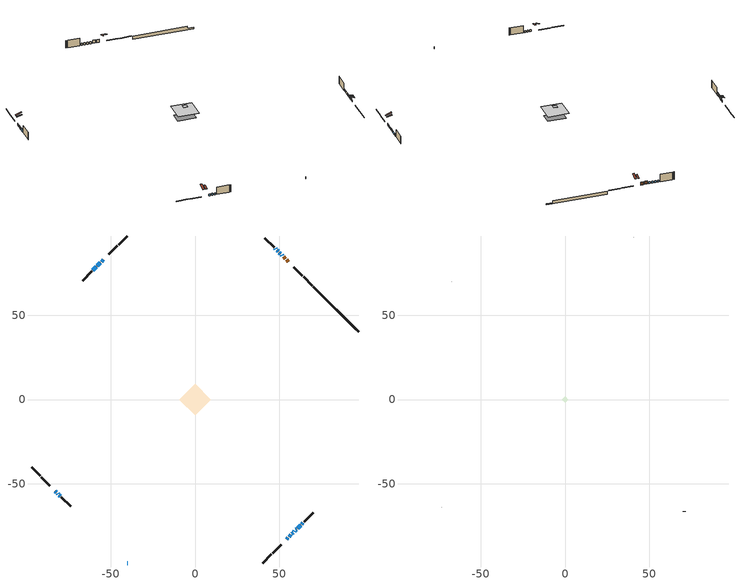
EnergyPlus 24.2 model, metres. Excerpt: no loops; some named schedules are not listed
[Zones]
conditioned space
 floor adiabatic (AdiabaticFloorConstruction): -9.33,0 0,9.33 9.33,0 0,-9.33 z3.05
 floor foundation (Slab1 construction): -6.68,1.51 -1.51,6.68 6.68,-1.51 1.51,-6.68 z-1.52
 wall outside (RimJoist1 construction): 40.13,-96.88 45.3,-91.71 / -96.88,-40.13 -91.71,-45.3 / -40.13,96.88 -45.3,91.71 / 69.5,67.51 64.32,72.68 z0.61:0.91
 wall outside (RimJoist2 construction): 45.96,-91.05 50.97,-86.04 / -91.05,-45.96 -86.04,-50.97 / -45.96,91.05 -50.97,86.04 / 63.67,73.34 58.66,78.35 z0.61:0.91
 wall outside (AdiabaticWallConstruction 1): 55.39,81.62 54.25,82.76 / 53.59,83.42 52.49,84.51 z0.61:2.64
 wall outside (AdiabaticWallConstruction): -40.13,-96.88 -39.71,-96.88 / 54.24,-82.77 55.07,-81.94 / -82.77,-54.24 -82.11,-54.89 / -81.46,-55.55 -80.95,-56.05 / 51.84,85.17 51.26,85.75 / -54.24,82.77 -55.4,81.61 / 50.6,86.41 49.95,87.06 / -80.3,-56.71 -79.76,-57.24 / 49.29,87.72 48.64,88.37 / 58.78,-78.23 59.1,-77.91 / 47.99,89.02 47.48,89.53 / 59.76,-77.25 60.18,-76.82 / 60.84,-76.17 62.53,-74.48 / 63.18,-73.83 63.96,-73.05 z0.61:1.83; 55.72,-81.28 56.8,-80.21 z0.61:1.58; 57.46,-79.55 58.12,-78.89 z0.61:1.68; -56.06,80.95 -57.82,79.19 z0.61:1.78; -58.47,78.53 -60.49,76.52 z0.61:2.01
 wall outside (Wall1 construction): 64.61,-72.4 69.98,-67.03 / -79.11,-57.9 -73.74,-63.27 / -61.14,75.87 -66.51,70.5 / 46.83,90.18 41.46,95.55 z0.61:5.49
 wall foundation (FoundationWall1 construction): 70.15,66.85,-1.52 70.15,66.85,0.61 94.21,42.8,0.61 94.21,42.8,-0.66 96.88,40.13,-0.66 96.88,40.13,-1.52
 window (WindowConstruction 15): -40.13,-96.88 -39.71,-96.88 z0.61:1.83
 window (WindowConstruction 7): 54.24,-82.77 55.07,-81.94 z0.61:1.83
 window (WindowConstruction 8): -82.77,-54.24 -82.12,-54.89 z0.61:1.83
 window (WindowConstruction 9): -81.46,-55.55 -80.95,-56.05 z0.61:1.83
 window (WindowConstruction 10): 51.84,85.17 51.26,85.75 z0.61:1.83
 window (WindowConstruction 11): -54.24,82.77 -55.4,81.61 z0.61:1.83
 window (WindowConstruction 12): 55.72,-81.28 56.8,-80.21 z0.61:1.58
 window (WindowConstruction): 50.6,86.41 49.95,87.06 z0.61:1.83
 window (WindowConstruction 13): 57.46,-79.55 58.12,-78.89 z0.61:1.68
 window (WindowConstruction 14): -80.3,-56.71 -79.76,-57.24 z0.61:1.83
 window (WindowConstruction 16): 49.29,87.72 48.64,88.37 z0.61:1.83
 window (WindowConstruction 17): 58.78,-78.23 59.1,-77.91 z0.61:1.83
 window (WindowConstruction 1): 47.99,89.02 47.48,89.53 z0.61:1.83
 window (WindowConstruction 2): -56.06,80.95 -57.82,79.19 z0.61:1.78
 window (WindowConstruction 3): -58.48,78.53 -60.49,76.52 z0.61:2.01
 window (WindowConstruction 4): 59.76,-77.25 60.18,-76.83 z0.61:1.83
 window (WindowConstruction 5): 60.84,-76.17 62.53,-74.48 z0.61:1.83
 window (WindowConstruction 6): 63.18,-73.83 63.96,-73.05 z0.61:1.83
 door (Door): 55.39,81.62 54.25,82.76 z0.61:2.64
 door (Door 1): 53.59,83.42 52.49,84.51 z0.61:2.64
 ceiling adiabatic (AdiabaticFloorConstruction): 0,-9.33 9.33,0 0,9.33 -9.33,0 z3.05
 roof outside (Roof3 construction): 53.58,-83.43,5.49 51.25,-81.1,6.31 50.65,-81.7,6.31 52.98,-84.03,5.49; -83.43,-53.58,5.49 -81.1,-51.25,6.31 -81.7,-50.65,6.31 -84.03,-52.98,5.49; -53.58,83.43,5.49 -51.25,81.1,6.31 -50.65,81.7,6.31 -52.98,84.03,5.49; 56.04,80.96,5.49 53.72,78.64,6.31 54.32,78.04,6.31 56.64,80.36,5.49
attic - vented
 floor to conditioned space (Floor1 construction Reversed): -1.9,0 0,1.9 1.9,0 0,-1.9 z5.49
 floor to conditioned space (Floor2 construction Reversed): -1.9,0 0,1.9 1.9,0 0,-1.9 z5.49
 wall outside (Wall3 construction): 70.64,-66.37 70.65,-66.36 / -73.08,-63.93 -73.07,-63.94 / -67.17,69.84 -67.18,69.83 / 40.8,96.21 40.79,96.22 z0.61:5.49
 roof outside (Roof1 construction): 52.32,-84.68,5.49 49.75,-82.11,7.01 49.05,-82.8,7.01 51.63,-85.38,5.49; -84.68,-52.32,5.49 -82.11,-49.75,7.01 -82.8,-49.05,7.01 -85.38,-51.63,5.49; -52.32,84.68,5.49 -49.75,82.11,7.01 -49.05,82.8,7.01 -51.63,85.38,5.49; 57.3,79.71,5.49 54.72,77.13,7.01 55.42,76.43,7.01 58,79.01,5.49
shading: 57.01,-80 55.51,-81.5 55.72,-81.71 57.22,-80.21 z1.87; 58.33,-78.68 57.25,-79.76 57.46,-79.97 58.54,-78.89 z1.98; -58.03,78.98 -55.85,81.16 -56.06,81.37 -58.24,79.19 z2.08; -60.7,76.31 -58.26,78.74 -58.48,78.96 -60.91,76.52 z2.3
[Building]
Building 1: Terrain=Suburbs
[Site:Location]
Halifax Intl AP_NS: Latitude {deg}=44.88; Longitude {deg}=-63.51; Time Zone {hr}=-4; Elevation {m}=145; Keep Site Location Information=Yes
[Site:GroundTemperature:Shallow]
3.15511, 1.33576, 1.19006, 2.05344, 5.51939, 8.9692, 11.96, 13.8546, 14.0156, 12.4746, 9.56009, 6.2161
[Site:WaterMainsTemperature]
Calculation Method=Schedule; Temperature Schedule=mains temperature schedule
[Material] Roughness=Rough; Thermal Absorptance=0.9
Name | Thickness {m} | Conductivity {W/m-K} | Density {kg/m3} | Specific Heat {J/kg-K} | Solar Absorptance | Visible Absorptance
asphalt or fiberglass shingles | 0.00635 | 0.162714 | 1121.4 | 1465.45 | 0.4 | 0.4
ceiling loosefill ins | 0.169333 | 0.0480833 | 16.02 | 1046.75 | 0.7 | 0.7
ceiling stud and cavity | 0.1397 | 0.104254 | 65.682 | 1177.47 | 0.7 | 0.7
ceiling stud and cavity 1 | 0.1397 | 0.211565 | 65.682 | 1177.47 | 0.7 | 0.7
concrete 4.0 in. | 0.1016 | 1.803125 | 2242.8 | 837.4 | 0.7 | 0.7
concrete 8.0 in. | 0.2032 | 1.803125 | 2242.8 | 837.4 | 0.7 | 0.7
door material | 0.04445 | 0.0451087 | 512.64 | 1214.23 | 0.7 | 0.7
door material 1 | 0.04445 | 0.188738 | 512.64 | 1214.23 | 0.7 | 0.7
floor covering | 0.0127 | 0.0433444 | 54.468 | 1339.84 | 0.6 | 0.6
floor rigid ins; wall rigid ins | 0.512978 | 0.029427 | 32.04 | 1214.23 | 0.7 | 0.7
floor stud and cavity | 0.1397 | 1.75129 | 37.0049 | 1207.88 | 0.7 | 0.7
furniture material conditioned space 1 | 0.1524 | 0.115458 | 640.8 | 1214.23 | 0.6 | 0.6
gypsum board | 0.0127 | 0.160291 | 801 | 837.4 | 0.6 | 0.6
gypsum board 1 | 0.00254 | 0.160291 | 801 | 837.4 | 0.6 | 0.6
osb sheathing 0.5 in. | 0.0127 | 0.115458 | 512.64 | 1214.23 | 0.7 | 0.7
osb sheathing 0.75 in. | 0.01905 | 0.115458 | 512.64 | 1214.23 | 0.7 | 0.7
rim joist stud and cavity | 0.0508 | 0.177588 | 50.32683 | 1063.81 | 0.6 | 0.6
rim joist stud and cavity 1 | 0.0508 | 0.182071 | 50.32683 | 1063.81 | 0.6 | 0.6
roof stud and cavity | 0.0889 | 4.13589 | 78.34581 | 1123.46 | 0.7 | 0.7
wall stud and cavity | 0.0889 | 0.204224 | 50.32683 | 1063.81 | 0.7 | 0.7
wall stud and cavity 1 | 0.0889 | 6.1454 | 50.32683 | 1063.81 | 0.6 | 0.6
wall stud and cavity 2 | 0.0889 | 0.380278 | 52.3479 | 1209.89 | 0.7 | 0.7
wall stud and cavity 3 | 0.0889 | 0.391764 | 83.0341 | 1211.67 | 0.7 | 0.7
wood siding | 0.00254 | 0.102417 | 544.68 | 1172.36 | 0.4 | 0.4
wood siding 1; wood siding 2; wood siding 3 | 0.0254 | 0.102417 | 544.68 | 1172.36 | 0.7 | 0.7
[WindowMaterial:SimpleGlazingSystem]
Name | U-Factor {W/m2-K} | Solar Heat Gain Coefficient
WindowMaterial | 2.759508 | 0.61
WindowMaterial 1 | 2.88329 | 0.51
WindowMaterial 10 | 2.77143 | 0.64
WindowMaterial 11 | 3.4068 | 0.64
WindowMaterial 12 | 4.93078 | 0.57
WindowMaterial 2 | 2.78676 | 0.69
WindowMaterial 3 | 2.790737 | 0.7
WindowMaterial 4 | 2.20761 | 0.46
WindowMaterial 5 | 2.76064 | 0.61
WindowMaterial 6 | 2.779381 | 0.66
WindowMaterial 7 | 5.01992 | 0.6
WindowMaterial 8 | 2.77314 | 0.65
WindowMaterial 9 | 3.117222 | 0.5
[Construction]
AdiabaticFloorConstruction: floor stud and cavity, floor rigid ins, osb sheathing 0.75 in., floor covering
AdiabaticWallConstruction: wood siding 2, wall rigid ins, wall stud and cavity 2, gypsum board
AdiabaticWallConstruction 1: wood siding 3, wall rigid ins, wall stud and cavity 2, gypsum board
Door: door material
Door 1: door material 1
Floor1 construction Reversed: gypsum board, ceiling stud and cavity
Floor2 construction Reversed: gypsum board, ceiling stud and cavity 1, ceiling loosefill ins
FoundationWall1 construction: concrete 8.0 in.
furniture construction conditioned space 1: furniture material conditioned space 1
PartitionWallConstruction: gypsum board, wall stud and cavity 3, gypsum board
RimJoist1 construction: wood siding 1, rim joist stud and cavity
RimJoist2 construction: wood siding 1, rim joist stud and cavity 1
Roof1 construction: asphalt or fiberglass shingles
Roof3 construction: asphalt or fiberglass shingles, osb sheathing 0.5 in., roof stud and cavity, gypsum board
Slab1 construction: concrete 4.0 in.
Wall1 construction: wood siding, wall stud and cavity, gypsum board 1
Wall3 construction: wood siding, wall stud and cavity 1
WindowConstruction; WindowConstruction 8: WindowMaterial
WindowConstruction 1; WindowConstruction 9: WindowMaterial 1
WindowConstruction 10: WindowMaterial 7
WindowConstruction 11; WindowConstruction 13: WindowMaterial 8
WindowConstruction 12: WindowMaterial 9
WindowConstruction 14: WindowMaterial 10
WindowConstruction 15: WindowMaterial 11
WindowConstruction 16; WindowConstruction 17: WindowMaterial 12
WindowConstruction 2; WindowConstruction 5: WindowMaterial 2
WindowConstruction 3: WindowMaterial 3
WindowConstruction 4: WindowMaterial 4
WindowConstruction 6: WindowMaterial 5
WindowConstruction 7: WindowMaterial 6
[Zone] Multiplier=1; Part of Total Floor Area=Yes
Name | Volume {m3}
attic - vented | 3.50283
conditioned space | 629.1
[Space]
Name | Zone | Volume {m3}
attic - vented 1 | attic - vented | 3.50283
conditioned space 1 | conditioned space | 629.1
[ZoneInfiltration:EffectiveLeakageArea]
infil attic - vented 1: Zone or Space=attic - vented 1; Schedule=Always On Discrete; Effective Air Leakage Area {cm2}=515.821; Stack Coefficient=0.00044476; Wind Coefficient=1.4249e-05
[ZoneMixing]
whole house fan mix: Zone or Space=attic - vented; Schedule=Always On Continuous; Design Flow Rate Calculation Method=Flow/Zone; Design Flow Rate {m3/s}=0; Source Zone or Space=conditioned space
[SurfaceProperty:ExposedFoundationPerimeter]
Slab1: Exposed Perimeter Calculation Method=TotalExposedPerimeter; Total Exposed Perimeter {m}=37.796
[InternalMass] Zone or ZoneList=conditioned space; Space or SpaceList=conditioned space 1
Name | Construction | Surface Area {m2}
furniture mass conditioned space 1 | furniture construction conditioned space 1 | 103.492
partition wall mass | PartitionWallConstruction | 258.73
[Lights]
interior lighting: Zone or ZoneList or Space or SpaceList=conditioned space 1; Schedule=interior lighting schedule; Design Level Calculation Method=LightingLevel; Lighting Level {W}=343.2; Return Air Fraction=0; Fraction Radiant=0.6; Fraction Visible=0.2; Fraction Replaceable=1
[People]
occupants: Zone or ZoneList or Space or SpaceList=conditioned space 1; Number of People Schedule=occupants schedule; Number of People Calculation Method=People; Number of People=3; Fraction Radiant=0.314171; Sensible Heat Fraction=0.56303; Activity Level Schedule=occupants activity schedule; Carbon Dioxide Generation Rate {m3/s-W}=0; Enable ASHRAE 55 Comfort Warnings=No; Mean Radiant Temperature Calculation Type=EnclosureAveraged
[ElectricEquipment] Zone or ZoneList or Space or SpaceList=conditioned space 1; Design Level Calculation Method=EquipmentLevel
Name | Schedule | Design Level {W} | Fraction Latent | Fraction Radiant | Fraction Lost
clothes dryer | clothes dryer schedule | 140.772 | 0.015 | 0.081 | 0.85
clothes washer | clothes washer schedule | 32.1985 | 0.03 | 0.162 | 0.7
cooking range | cooking range schedule | 215.147 | 0.08 | 0.432 | 0.2
dishwasher | dishwasher schedule | 66.8632 | 0.3 | 0.18 | 0.4
fridge | fridge schedule | 72.9452 | 0 | 0.6 | 0
mech vent bath fan 0 | mech vent bath fan 0 schedule | 50.2 | 0 | 0 | 1
mech vent bath fan 1 | mech vent bath fan 1 schedule | 50.2 | 0 | 0 | 1
mech vent house fan | mech vent house fan schedule | 0 | 0 | 0 | 1
mech vent house fan cfis | mech vent house fan cfis schedule | 0 | 0 | 0 | 0
mech vent range fan 0 | mech vent range fan 0 schedule | 57 | 0 | 0 | 1
misc plug loads | misc plug loads schedule | 494.7 | 0.045 | 0.513 | 0.1
whole house fan | Always On Discrete | 0 | 0 | 0 | 1
[OtherEquipment] Zone or ZoneList or Space or SpaceList=conditioned space 1; Design Level Calculation Method=EquipmentLevel
Name | Fuel Type | Schedule | Design Level {W} | Fraction Latent | Fraction Radiant | Fraction Lost
clothes dryer 1 | Electricity | clothes dryer schedule | 0 | 0.015 | 0.081 | 0.85
cooking range 1 | Electricity | cooking range schedule | 0 | 0.08 | 0.432 | 0.2
general water use latent | None | general water use schedule | 62.594 | 1 | 0 | 0
general water use sensible | None | general water use schedule | -61.6891 | 0 | 0.6 | 0
mech vent house fan latent load | None | Always On Discrete | 0 | 1 | 0 | 0
mech vent house fan sensible load | None | Always On Discrete | 0 | 0 | 0 | 0
water heater energy adjustment1 | FuelOilNo2 | Always On Discrete | 0.01 | 0 | 0 | 1
[ZoneInfiltration:DesignFlowRate] Zone or ZoneList or Space or SpaceList=conditioned space 1; Schedule=Always On Discrete; Design Flow Rate Calculation Method=Flow/Zone; Design Flow Rate {m3/s}=0
infil flow; natural vent flow; whole house fan flow
[Foundation:Kiva]
Foundation Kiva 1: Initial Indoor Air Temperature {C}=18; Wall Height Above Grade {m}=0.609996; Wall Depth Below Slab {m}=0.2032
[Foundation:Kiva:Settings]
Soil Conductivity {W/m-K}=0.849921; Soil Density {kg/m3}=1842.3; Soil Specific Heat {J/kg-K}=418.7; Ground Solar Absorptivity=0.9; Ground Thermal Absorptivity=0.9; Ground Surface Roughness {m}=0.03; Far-Field Width {m}=40; Deep-Ground Boundary Condition=ZeroFlux; Deep-Ground Depth {m}=40; Minimum Cell Dimension {m}=0.2; Maximum Cell Growth Coefficient=3; Simulation Timestep=Timestep
[Exterior:Lights]
exterior lighting: Schedule=exterior lighting schedule; Design Level {W}=75.6
[Schedule:Constant]
Name | Hourly Value
Always On Continuous; mech vent house fan schedule; mech vent house fan cfis schedule; Always On Discrete | 1
occupants activity schedule | 117.228
fridge schedule | 0
[Schedule:Week:Daily]
interior lighting schedule Week Rule - Jan1-Jan27: interior lighting schedule day, interior lighting schedule day, interior lighting schedule day, interior lighting schedule day, interior lighting schedule day, interior lighting schedule day, interior lighting schedule day, interior lighting schedule default day, interior lighting schedule default day, interior lighting schedule default day, interior lighting schedule default day, interior lighting schedule default day
interior lighting schedule Week Rule - Jan28-Feb3: interior lighting schedule day, interior lighting schedule day, interior lighting schedule day, interior lighting schedule day, interior lighting schedule day 1, interior lighting schedule day 1, interior lighting schedule day 1, interior lighting schedule default day, interior lighting schedule default day, interior lighting schedule default day, interior lighting schedule default day, interior lighting schedule default day
interior lighting schedule Week Rule - Feb4-Feb24: interior lighting schedule day 1, interior lighting schedule day 1, interior lighting schedule day 1, interior lighting schedule day 1, interior lighting schedule day 1, interior lighting schedule day 1, interior lighting schedule day 1, interior lighting schedule default day, interior lighting schedule default day, interior lighting schedule default day, interior lighting schedule default day, interior lighting schedule default day
interior lighting schedule Week Rule - Feb25-Mar3: interior lighting schedule day 1, interior lighting schedule day 1, interior lighting schedule day 1, interior lighting schedule day 1, interior lighting schedule day 2, interior lighting schedule day 2, interior lighting schedule day 2, interior lighting schedule default day, interior lighting schedule default day, interior lighting schedule default day, interior lighting schedule default day, interior lighting schedule default day
interior lighting schedule Week Rule - Mar4-Mar31: interior lighting schedule day 2, interior lighting schedule day 2, interior lighting schedule day 2, interior lighting schedule day 2, interior lighting schedule day 2, interior lighting schedule day 2, interior lighting schedule day 2, interior lighting schedule default day, interior lighting schedule default day, interior lighting schedule default day, interior lighting schedule default day, interior lighting schedule default day
interior lighting schedule Week Rule - Apr1-Apr28: interior lighting schedule day 3, interior lighting schedule day 3, interior lighting schedule day 3, interior lighting schedule day 3, interior lighting schedule day 3, interior lighting schedule day 3, interior lighting schedule day 3, interior lighting schedule default day, interior lighting schedule default day, interior lighting schedule default day, interior lighting schedule default day, interior lighting schedule default day
interior lighting schedule Week Rule - Apr29-May5: interior lighting schedule day 3, interior lighting schedule day 3, interior lighting schedule day 4, interior lighting schedule day 4, interior lighting schedule day 4, interior lighting schedule day 4, interior lighting schedule day 4, interior lighting schedule default day, interior lighting schedule default day, interior lighting schedule default day, interior lighting schedule default day, interior lighting schedule default day
interior lighting schedule Week Rule - May6-May26: interior lighting schedule day 4, interior lighting schedule day 4, interior lighting schedule day 4, interior lighting schedule day 4, interior lighting schedule day 4, interior lighting schedule day 4, interior lighting schedule day 4, interior lighting schedule default day, interior lighting schedule default day, interior lighting schedule default day, interior lighting schedule default day, interior lighting schedule default day
interior lighting schedule Week Rule - May27-Jun2: interior lighting schedule day 4, interior lighting schedule day 4, interior lighting schedule day 4, interior lighting schedule day 4, interior lighting schedule day 4, interior lighting schedule day 5, interior lighting schedule day 5, interior lighting schedule default day, interior lighting schedule default day, interior lighting schedule default day, interior lighting schedule default day, interior lighting schedule default day
interior lighting schedule Week Rule - Jun3-Jun30: interior lighting schedule day 5, interior lighting schedule day 5, interior lighting schedule day 5, interior lighting schedule day 5, interior lighting schedule day 5, interior lighting schedule day 5, interior lighting schedule day 5, interior lighting schedule default day, interior lighting schedule default day, interior lighting schedule default day, interior lighting schedule default day, interior lighting schedule default day
interior lighting schedule Week Rule - Jul1-Jul28: interior lighting schedule day 6, interior lighting schedule day 6, interior lighting schedule day 6, interior lighting schedule day 6, interior lighting schedule day 6, interior lighting schedule day 6, interior lighting schedule day 6, interior lighting schedule default day, interior lighting schedule default day, interior lighting schedule default day, interior lighting schedule default day, interior lighting schedule default day
interior lighting schedule Week Rule - Jul29-Aug4: interior lighting schedule day 6, interior lighting schedule day 6, interior lighting schedule day 6, interior lighting schedule day 7, interior lighting schedule day 7, interior lighting schedule day 7, interior lighting schedule day 7, interior lighting schedule default day, interior lighting schedule default day, interior lighting schedule default day, interior lighting schedule default day, interior lighting schedule default day
interior lighting schedule Week Rule - Aug5-Aug25: interior lighting schedule day 7, interior lighting schedule day 7, interior lighting schedule day 7, interior lighting schedule day 7, interior lighting schedule day 7, interior lighting schedule day 7, interior lighting schedule day 7, interior lighting schedule default day, interior lighting schedule default day, interior lighting schedule default day, interior lighting schedule default day, interior lighting schedule default day
interior lighting schedule Week Rule - Aug26-Sep1: interior lighting schedule day 7, interior lighting schedule day 7, interior lighting schedule day 7, interior lighting schedule day 7, interior lighting schedule day 7, interior lighting schedule day 7, interior lighting schedule day 8, interior lighting schedule default day, interior lighting schedule default day, interior lighting schedule default day, interior lighting schedule default day, interior lighting schedule default day
interior lighting schedule Week Rule - Sep2-Sep29: interior lighting schedule day 8, interior lighting schedule day 8, interior lighting schedule day 8, interior lighting schedule day 8, interior lighting schedule day 8, interior lighting schedule day 8, interior lighting schedule day 8, interior lighting schedule default day, interior lighting schedule default day, interior lighting schedule default day, interior lighting schedule default day, interior lighting schedule default day
interior lighting schedule Week Rule - Sep30-Oct6: interior lighting schedule day 8, interior lighting schedule day 9, interior lighting schedule day 9, interior lighting schedule day 9, interior lighting schedule day 9, interior lighting schedule day 9, interior lighting schedule day 9, interior lighting schedule default day, interior lighting schedule default day, interior lighting schedule default day, interior lighting schedule default day, interior lighting schedule default day
interior lighting schedule Week Rule - Oct7-Oct27: interior lighting schedule day 9, interior lighting schedule day 9, interior lighting schedule day 9, interior lighting schedule day 9, interior lighting schedule day 9, interior lighting schedule day 9, interior lighting schedule day 9, interior lighting schedule default day, interior lighting schedule default day, interior lighting schedule default day, interior lighting schedule default day, interior lighting schedule default day
interior lighting schedule Week Rule - Oct28-Nov3: interior lighting schedule day 9, interior lighting schedule day 9, interior lighting schedule day 9, interior lighting schedule day 9, interior lighting schedule day 10, interior lighting schedule day 10, interior lighting schedule day 10, interior lighting schedule default day, interior lighting schedule default day, interior lighting schedule default day, interior lighting schedule default day, interior lighting schedule default day
interior lighting schedule Week Rule - Nov4-Nov24: interior lighting schedule day 10, interior lighting schedule day 10, interior lighting schedule day 10, interior lighting schedule day 10, interior lighting schedule day 10, interior lighting schedule day 10, interior lighting schedule day 10, interior lighting schedule default day, interior lighting schedule default day, interior lighting schedule default day, interior lighting schedule default day, interior lighting schedule default day
interior lighting schedule Week Rule - Nov25-Dec1: interior lighting schedule day 10, interior lighting schedule day 10, interior lighting schedule day 10, interior lighting schedule day 10, interior lighting schedule day 10, interior lighting schedule day 10, interior lighting schedule day 11, interior lighting schedule default day, interior lighting schedule default day, interior lighting schedule default day, interior lighting schedule default day, interior lighting schedule default day
interior lighting schedule Week Rule - Dec2-Dec31: interior lighting schedule day 11, interior lighting schedule day 11, interior lighting schedule day 11, interior lighting schedule day 11, interior lighting schedule day 11, interior lighting schedule day 11, interior lighting schedule day 11, interior lighting schedule default day, interior lighting schedule default day, interior lighting schedule default day, interior lighting schedule default day, interior lighting schedule default day
occupants schedule Week Rule - Jan1-Dec31: occupants schedule day, occupants schedule day, occupants schedule day, occupants schedule day, occupants schedule day, occupants schedule day, occupants schedule day, occupants schedule default day, occupants schedule default day, occupants schedule default day, occupants schedule default day, occupants schedule default day
clothes dryer schedule Week Rule - Jan1-Dec31: clothes dryer schedule day, clothes dryer schedule day, clothes dryer schedule day, clothes dryer schedule day, clothes dryer schedule day, clothes dryer schedule day, clothes dryer schedule day, clothes dryer schedule default day, clothes dryer schedule default day, clothes dryer schedule default day, clothes dryer schedule default day, clothes dryer schedule default day
clothes washer schedule Week Rule - Jan1-Dec31: clothes washer schedule day, clothes washer schedule day, clothes washer schedule day, clothes washer schedule day, clothes washer schedule day, clothes washer schedule day, clothes washer schedule day, clothes washer schedule default day, clothes washer schedule default day, clothes washer schedule default day, clothes washer schedule default day, clothes washer schedule default day
cooking range schedule Week Rule - Jan1-Dec31: cooking range schedule day, cooking range schedule day, cooking range schedule day, cooking range schedule day, cooking range schedule day, cooking range schedule day, cooking range schedule day, cooking range schedule default day, cooking range schedule default day, cooking range schedule default day, cooking range schedule default day, cooking range schedule default day
dishwasher schedule Week Rule - Jan1-Dec31: dishwasher schedule day, dishwasher schedule day, dishwasher schedule day, dishwasher schedule day, dishwasher schedule day, dishwasher schedule day, dishwasher schedule day, dishwasher schedule default day, dishwasher schedule default day, dishwasher schedule default day, dishwasher schedule default day, dishwasher schedule default day
mech vent bath fan 0 schedule Week Rule - Jan1-Dec31: mech vent bath fan 0 schedule day, mech vent bath fan 0 schedule day, mech vent bath fan 0 schedule day, mech vent bath fan 0 schedule day, mech vent bath fan 0 schedule day, mech vent bath fan 0 schedule day, mech vent bath fan 0 schedule day, mech vent bath fan 0 schedule default day, mech vent bath fan 0 schedule default day, mech vent bath fan 0 schedule default day, mech vent bath fan 0 schedule default day, mech vent bath fan 0 schedule default day
mech vent bath fan 1 schedule Week Rule - Jan1-Dec31: mech vent bath fan 1 schedule day, mech vent bath fan 1 schedule day, mech vent bath fan 1 schedule day, mech vent bath fan 1 schedule day, mech vent bath fan 1 schedule day, mech vent bath fan 1 schedule day, mech vent bath fan 1 schedule day, mech vent bath fan 1 schedule default day, mech vent bath fan 1 schedule default day, mech vent bath fan 1 schedule default day, mech vent bath fan 1 schedule default day, mech vent bath fan 1 schedule default day
mech vent range fan 0 schedule Week Rule - Jan1-Dec31: mech vent range fan 0 schedule day, mech vent range fan 0 schedule day, mech vent range fan 0 schedule day, mech vent range fan 0 schedule day, mech vent range fan 0 schedule day, mech vent range fan 0 schedule day, mech vent range fan 0 schedule day, mech vent range fan 0 schedule default day, mech vent range fan 0 schedule default day, mech vent range fan 0 schedule default day, mech vent range fan 0 schedule default day, mech vent range fan 0 schedule default day
misc plug loads schedule Week Rule - Jan1-Dec31: misc plug loads schedule day, misc plug loads schedule day, misc plug loads schedule day, misc plug loads schedule day, misc plug loads schedule day, misc plug loads schedule day, misc plug loads schedule day, misc plug loads schedule default day, misc plug loads schedule default day, misc plug loads schedule default day, misc plug loads schedule default day, misc plug loads schedule default day
general water use schedule Week Rule - Jan1-Dec31: general water use schedule day, general water use schedule day, general water use schedule day, general water use schedule day, general water use schedule day, general water use schedule day, general water use schedule day, general water use schedule default day, general water use schedule default day, general water use schedule default day, general water use schedule default day, general water use schedule default day
exterior lighting schedule Week Rule - Jan1-Jan27: exterior lighting schedule day, exterior lighting schedule day, exterior lighting schedule day, exterior lighting schedule day, exterior lighting schedule day, exterior lighting schedule day, exterior lighting schedule day, exterior lighting schedule default day, exterior lighting schedule default day, exterior lighting schedule default day, exterior lighting schedule default day, exterior lighting schedule default day
exterior lighting schedule Week Rule - Jan28-Feb3: exterior lighting schedule day, exterior lighting schedule day, exterior lighting schedule day, exterior lighting schedule day, exterior lighting schedule day 1, exterior lighting schedule day 1, exterior lighting schedule day 1, exterior lighting schedule default day, exterior lighting schedule default day, exterior lighting schedule default day, exterior lighting schedule default day, exterior lighting schedule default day
exterior lighting schedule Week Rule - Feb4-Feb24: exterior lighting schedule day 1, exterior lighting schedule day 1, exterior lighting schedule day 1, exterior lighting schedule day 1, exterior lighting schedule day 1, exterior lighting schedule day 1, exterior lighting schedule day 1, exterior lighting schedule default day, exterior lighting schedule default day, exterior lighting schedule default day, exterior lighting schedule default day, exterior lighting schedule default day
exterior lighting schedule Week Rule - Feb25-Mar3: exterior lighting schedule day 1, exterior lighting schedule day 1, exterior lighting schedule day 1, exterior lighting schedule day 1, exterior lighting schedule day 2, exterior lighting schedule day 2, exterior lighting schedule day 2, exterior lighting schedule default day, exterior lighting schedule default day, exterior lighting schedule default day, exterior lighting schedule default day, exterior lighting schedule default day
exterior lighting schedule Week Rule - Mar4-Mar31: exterior lighting schedule day 2, exterior lighting schedule day 2, exterior lighting schedule day 2, exterior lighting schedule day 2, exterior lighting schedule day 2, exterior lighting schedule day 2, exterior lighting schedule day 2, exterior lighting schedule default day, exterior lighting schedule default day, exterior lighting schedule default day, exterior lighting schedule default day, exterior lighting schedule default day
exterior lighting schedule Week Rule - Apr1-Apr28: exterior lighting schedule day 3, exterior lighting schedule day 3, exterior lighting schedule day 3, exterior lighting schedule day 3, exterior lighting schedule day 3, exterior lighting schedule day 3, exterior lighting schedule day 3, exterior lighting schedule default day, exterior lighting schedule default day, exterior lighting schedule default day, exterior lighting schedule default day, exterior lighting schedule default day
exterior lighting schedule Week Rule - Apr29-May5: exterior lighting schedule day 3, exterior lighting schedule day 3, exterior lighting schedule day 4, exterior lighting schedule day 4, exterior lighting schedule day 4, exterior lighting schedule day 4, exterior lighting schedule day 4, exterior lighting schedule default day, exterior lighting schedule default day, exterior lighting schedule default day, exterior lighting schedule default day, exterior lighting schedule default day
exterior lighting schedule Week Rule - May6-May26: exterior lighting schedule day 4, exterior lighting schedule day 4, exterior lighting schedule day 4, exterior lighting schedule day 4, exterior lighting schedule day 4, exterior lighting schedule day 4, exterior lighting schedule day 4, exterior lighting schedule default day, exterior lighting schedule default day, exterior lighting schedule default day, exterior lighting schedule default day, exterior lighting schedule default day
exterior lighting schedule Week Rule - May27-Jun2: exterior lighting schedule day 4, exterior lighting schedule day 4, exterior lighting schedule day 4, exterior lighting schedule day 4, exterior lighting schedule day 4, exterior lighting schedule day 5, exterior lighting schedule day 5, exterior lighting schedule default day, exterior lighting schedule default day, exterior lighting schedule default day, exterior lighting schedule default day, exterior lighting schedule default day
exterior lighting schedule Week Rule - Jun3-Jun30: exterior lighting schedule day 5, exterior lighting schedule day 5, exterior lighting schedule day 5, exterior lighting schedule day 5, exterior lighting schedule day 5, exterior lighting schedule day 5, exterior lighting schedule day 5, exterior lighting schedule default day, exterior lighting schedule default day, exterior lighting schedule default day, exterior lighting schedule default day, exterior lighting schedule default day
exterior lighting schedule Week Rule - Jul1-Jul28: exterior lighting schedule day 6, exterior lighting schedule day 6, exterior lighting schedule day 6, exterior lighting schedule day 6, exterior lighting schedule day 6, exterior lighting schedule day 6, exterior lighting schedule day 6, exterior lighting schedule default day, exterior lighting schedule default day, exterior lighting schedule default day, exterior lighting schedule default day, exterior lighting schedule default day
exterior lighting schedule Week Rule - Jul29-Aug4: exterior lighting schedule day 6, exterior lighting schedule day 6, exterior lighting schedule day 6, exterior lighting schedule day 7, exterior lighting schedule day 7, exterior lighting schedule day 7, exterior lighting schedule day 7, exterior lighting schedule default day, exterior lighting schedule default day, exterior lighting schedule default day, exterior lighting schedule default day, exterior lighting schedule default day
exterior lighting schedule Week Rule - Aug5-Aug25: exterior lighting schedule day 7, exterior lighting schedule day 7, exterior lighting schedule day 7, exterior lighting schedule day 7, exterior lighting schedule day 7, exterior lighting schedule day 7, exterior lighting schedule day 7, exterior lighting schedule default day, exterior lighting schedule default day, exterior lighting schedule default day, exterior lighting schedule default day, exterior lighting schedule default day
exterior lighting schedule Week Rule - Aug26-Sep1: exterior lighting schedule day 7, exterior lighting schedule day 7, exterior lighting schedule day 7, exterior lighting schedule day 7, exterior lighting schedule day 7, exterior lighting schedule day 7, exterior lighting schedule day 8, exterior lighting schedule default day, exterior lighting schedule default day, exterior lighting schedule default day, exterior lighting schedule default day, exterior lighting schedule default day
[Schedule:Year]
interior lighting schedule: interior lighting schedule Week Rule - Jan1-Jan27, 1, 1, 1, 27, interior lighting schedule Week Rule - Jan28-Feb3, 1, 28, 2, 3, interior lighting schedule Week Rule - Feb4-Feb24, 2, 4, 2, 24, interior lighting schedule Week Rule - Feb25-Mar3, 2, 25, 3, 3, interior lighting schedule Week Rule - Mar4-Mar31, 3, 4, 3, 31, interior lighting schedule Week Rule - Apr1-Apr28, 4, 1, 4, 28, interior lighting schedule Week Rule - Apr29-May5, 4, 29, 5, 5, interior lighting schedule Week Rule - May6-May26, 5, 6, 5, 26, interior lighting schedule Week Rule - May27-Jun2, 5, 27, 6, 2, interior lighting schedule Week Rule - Jun3-Jun30, 6, 3, 6, 30, interior lighting schedule Week Rule - Jul1-Jul28, 7, 1, 7, 28, interior lighting schedule Week Rule - Jul29-Aug4, 7, 29, 8, 4, interior lighting schedule Week Rule - Aug5-Aug25, 8, 5, 8, 25, interior lighting schedule Week Rule - Aug26-Sep1, 8, 26, 9, 1, interior lighting schedule Week Rule - Sep2-Sep29, 9, 2, 9, 29, interior lighting schedule Week Rule - Sep30-Oct6, 9, 30, 10, 6, interior lighting schedule Week Rule - Oct7-Oct27, 10, 7, 10, 27, interior lighting schedule Week Rule - Oct28-Nov3, 10, 28, 11, 3, interior lighting schedule Week Rule - Nov4-Nov24, 11, 4, 11, 24, interior lighting schedule Week Rule - Nov25-Dec1, 11, 25, 12, 1, interior lighting schedule Week Rule - Dec2-Dec31, 12, 2, 12, 31
occupants schedule: occupants schedule Week Rule - Jan1-Dec31, 1, 1, 12, 31
clothes dryer schedule: clothes dryer schedule Week Rule - Jan1-Dec31, 1, 1, 12, 31
clothes washer schedule: clothes washer schedule Week Rule - Jan1-Dec31, 1, 1, 12, 31
cooking range schedule: cooking range schedule Week Rule - Jan1-Dec31, 1, 1, 12, 31
dishwasher schedule: dishwasher schedule Week Rule - Jan1-Dec31, 1, 1, 12, 31
mech vent bath fan 0 schedule: mech vent bath fan 0 schedule Week Rule - Jan1-Dec31, 1, 1, 12, 31
mech vent bath fan 1 schedule: mech vent bath fan 1 schedule Week Rule - Jan1-Dec31, 1, 1, 12, 31
mech vent range fan 0 schedule: mech vent range fan 0 schedule Week Rule - Jan1-Dec31, 1, 1, 12, 31
misc plug loads schedule: misc plug loads schedule Week Rule - Jan1-Dec31, 1, 1, 12, 31
general water use schedule: general water use schedule Week Rule - Jan1-Dec31, 1, 1, 12, 31
exterior lighting schedule: exterior lighting schedule Week Rule - Jan1-Jan27, 1, 1, 1, 27, exterior lighting schedule Week Rule - Jan28-Feb3, 1, 28, 2, 3, exterior lighting schedule Week Rule - Feb4-Feb24, 2, 4, 2, 24, exterior lighting schedule Week Rule - Feb25-Mar3, 2, 25, 3, 3, exterior lighting schedule Week Rule - Mar4-Mar31, 3, 4, 3, 31, exterior lighting schedule Week Rule - Apr1-Apr28, 4, 1, 4, 28, exterior lighting schedule Week Rule - Apr29-May5, 4, 29, 5, 5, exterior lighting schedule Week Rule - May6-May26, 5, 6, 5, 26, exterior lighting schedule Week Rule - May27-Jun2, 5, 27, 6, 2, exterior lighting schedule Week Rule - Jun3-Jun30, 6, 3, 6, 30, exterior lighting schedule Week Rule - Jul1-Jul28, 7, 1, 7, 28, exterior lighting schedule Week Rule - Jul29-Aug4, 7, 29, 8, 4, exterior lighting schedule Week Rule - Aug5-Aug25, 8, 5, 8, 25, exterior lighting schedule Week Rule - Aug26-Sep1, 8, 26, 9, 1, exterior lighting schedule Week Rule - Sep2-Sep29, 9, 2, 9, 29, exterior lighting schedule Week Rule - Sep30-Oct6, 9, 30, 10, 6, exterior lighting schedule Week Rule - Oct7-Oct27, 10, 7, 10, 27, exterior lighting schedule Week Rule - Oct28-Nov3, 10, 28, 11, 3, exterior lighting schedule Week Rule - Nov4-Nov24, 11, 4, 11, 24, exterior lighting schedule Week Rule - Nov25-Dec1, 11, 25, 12, 1, exterior lighting schedule Week Rule - Dec2-Dec31, 12, 2, 12, 31
[Schedule:Compact]
mains temperature schedule: Through: 01/01, For: AllDays, Until: 24:00, 7.41, Through: 01/02, For: AllDays, Until: 24:00, 7.34833, Through: 01/03, For: AllDays, Until: 24:00, 7.28778, Through: 01/04, For: AllDays, Until: 24:00, 7.22889, Through: 01/05, For: AllDays, Until: 24:00, 7.17056, Through: 01/06, For: AllDays, Until: 24:00, 7.11333, Through: 01/07, For: AllDays, Until: 24:00, 7.05722, Through: 01/08, For: AllDays, Until: 24:00, 7.00167, Through: 01/09, For: AllDays, Until: 24:00, 6.94778, Through: 01/10, For: AllDays, Until: 24:00, 6.895, Through: 01/11, For: AllDays, Until: 24:00, 6.84333, Through: 01/12, For: AllDays, Until: 24:00, 6.79278, Through: 01/13, For: AllDays, Until: 24:00, 6.74389, Through: 01/14, For: AllDays, Until: 24:00, 6.69556, Through: 01/15, For: AllDays, Until: 24:00, 6.64889, Through: 01/16, For: AllDays, Until: 24:00, 6.60278, Through: 01/17, For: AllDays, Until: 24:00, 6.55833, Through: 01/18, For: AllDays, Until: 24:00, 6.515, Through: 01/19, For: AllDays, Until: 24:00, 6.47333, Through: 01/20, For: AllDays, Until: 24:00, 6.43278, Through: 01/21, For: AllDays, Until: 24:00, 6.39333, Through: 01/22, For: AllDays, Until: 24:00, 6.355, Through: 01/23, For: AllDays, Until: 24:00, 6.31833, Through: 01/24, For: AllDays, Until: 24:00, 6.28278, Through: 01/25, For: AllDays, Until: 24:00, 6.24889, Through: 01/26, For: AllDays, Until: 24:00, 6.21611, Through: 01/27, For: AllDays, Until: 24:00, 6.18444, Through: 01/28, For: AllDays, Until: 24:00, 6.15444, Through: 01/29, For: AllDays, Until: 24:00, 6.12556, Through: 01/30, For: AllDays, Until: 24:00, 6.09833, Through: 01/31, For: AllDays, Until: 24:00, 6.07222, Through: 02/01, For: AllDays, Until: 24:00, 6.04778, Through: 02/02, For: AllDays, Until: 24:00, 6.02444, Through: 02/03, For: AllDays, Until: 24:00, 6.00278, Through: 02/04, For: AllDays, Until: 24:00, 5.98222, Through: 02/05, For: AllDays, Until: 24:00, 5.96333, Through: 02/06, For: AllDays, Until: 24:00, 5.94556, Through: 02/07, For: AllDays, Until: 24:00, 5.92944, Through: 02/08, For: AllDays, Until: 24:00, 5.915, Through: 02/09, For: AllDays, Until: 24:00, 5.90167, Through: 02/10, For: AllDays, Until: 24:00, 5.89, Through: 02/11, For: AllDays, Until: 24:00, 5.87944, Through: 02/12, For: AllDays, Until: 24:00, 5.87056, Through: 02/13, For: AllDays, Until: 24:00, 5.86333, Through: 02/14, For: AllDays, Until: 24:00, 5.85722, Through: 02/15, For: AllDays, Until: 24:00, 5.85278, Through: 02/16, For: AllDays, Until: 24:00, 5.84944, Through: 02/17, For: AllDays, Until: 24:00, 5.84833, Through: 02/18, For: AllDays, Until: 24:00, 5.84778, Through: 02/19, For: AllDays, Until: 24:00, 5.84944, Through: 02/20, For: AllDays, Until: 24:00, 5.85167, Through: 02/21, For: AllDays, Until: 24:00, 5.85611, Through: 02/22, For: AllDays, Until: 24:00, 5.86167, Through: 02/23, For: AllDays, Until: 24:00, 5.86889, Through: 02/24, For: AllDays, Until: 24:00, 5.87722, Through: 02/25, For: AllDays, Until: 24:00, 5.88722, Through: 02/26, For: AllDays, Until: 24:00, 5.89889, Through: 02/27, For: AllDays, Until: 24:00, 5.91167, Through: 02/28, For: AllDays, Until: 24:00, 5.92611, Through: 03/01, For: AllDays, Until: 24:00, 5.94222, Through: 03/02, For: AllDays, Until: 24:00, 5.95944, Through: 03/03, For: AllDays, Until: 24:00, 5.97778, Through: 03/04, For: AllDays, Until: 24:00, 5.99778, Through: 03/05, For: AllDays, Until: 24:00, 6.01944, Through: 03/06, For: AllDays, Until: 24:00, 6.04222, Through: 03/07, For: AllDays, Until: 24:00, 6.06667, Through: 03/08, For: AllDays, Until: 24:00, 6.09222, Through: 03/09, For: AllDays, Until: 24:00, 6.11944, Through: 03/10, For: AllDays, Until: 24:00, 6.14778, Through: 03/11, For: AllDays, Until: 24:00, 6.17722, Through: 03/12, For: AllDays, Until: 24:00, 6.20833, Through: 03/13, For: AllDays, Until: 24:00, 6.24111, Through: 03/14, For: AllDays, Until: 24:00, 6.275, Through: 03/15, For: AllDays, Until: 24:00, 6.31, Through: 03/16, For: AllDays, Until: 24:00, 6.34667, Through: 03/17, For: AllDays, Until: 24:00, 6.38444, Through: 03/18, For: AllDays, Until: 24:00, 6.42333, Through: 03/19, For: AllDays, Until: 24:00, 6.46389, Through: 03/20, For: AllDays, Until: 24:00, 6.50556, Through: 03/21, For: AllDays, Until: 24:00, 6.54833, Through: 03/22, For: AllDays, Until: 24:00, 6.59278, Through: 03/23, For: AllDays, Until: 24:00, 6.63833, Through: 03/24, For: AllDays, Until: 24:00, 6.685, Through: 03/25, For: AllDays, Until: 24:00, 6.73278, Through: 03/26, For: AllDays, Until: 24:00, 6.78167, Through: 03/27, For: AllDays, Until: 24:00, 6.83167, Through: 03/28, For: AllDays, Until: 24:00, 6.88333, Through: 03/29, For: AllDays, Until: 24:00, 6.93611, Through: 03/30, For: AllDays, Until: 24:00, 6.98944, Through: 03/31, For: AllDays, Until: 24:00, 7.04444, Through: 04/01, For: AllDays, Until: 24:00, 7.1, Through: 04/02, For: AllDays, Until: 24:00, 7.15722, Through: 04/03, For: AllDays, Until: 24:00, 7.21556, Through: 04/04, For: AllDays, Until: 24:00, 7.27444, Through: 04/05, For: AllDays, Until: 24:00, 7.33444, Through: 04/06, For: AllDays, Until: 24:00, 7.39556, Through: 04/07, For: AllDays, Until: 24:00, 7.45778, Through: 04/08, For: AllDays, Until: 24:00, 7.52111, Through: 04/09, For: AllDays, Until: 24:00, 7.585, Through: 04/10, For: AllDays, Until: 24:00, 7.65, Through: 04/11, For: AllDays, Until: 24:00, 7.71611, Through: 04/12, For: AllDays, Until: 24:00, 7.78333, Through: 04/13, For: AllDays, Until: 24:00, 7.85111, Through: 04/14, For: AllDays, Until: 24:00, 7.91944, Through: 04/15, For: AllDays, Until: 24:00, 7.98889, Through: 04/16, For: AllDays, Until: 24:00, 8.05944, Through: 04/17, For: AllDays, Until: 24:00, 8.13056, Through: 04/18, For: AllDays, Until: 24:00, 8.20222, Through: 04/19, For: AllDays, Until: 24:00, 8.275, Through: 04/20, For: AllDays, Until: 24:00, 8.34833, Through: 04/21, For: AllDays, Until: 24:00, 8.42222, Through: 04/22, For: AllDays, Until: 24:00, 8.49722, Through: 04/23, For: AllDays, Until: 24:00, 8.57278, Through: 04/24, For: AllDays, Until: 24:00, 8.64889, Through: 04/25, For: AllDays, Until: 24:00, 8.72556, Through: 04/26, For: AllDays, Until: 24:00, 8.80278, Through: 04/27, For: AllDays, Until: 24:00, 8.88111, Through: 04/28, For: AllDays, Until: 24:00, 8.95944, Through: 04/29, For: AllDays, Until: 24:00, 9.03833, Through: 04/30, For: AllDays, Until: 24:00, 9.11778, Through: 05/01, For: AllDays, Until: 24:00, 9.19778, Through: 05/02, For: AllDays, Until: 24:00, 9.27833, Through: 05/03, For: AllDays, Until: 24:00, 9.35944, Through: 05/04, For: AllDays, Until: 24:00, 9.44056, Through: 05/05, For: AllDays, Until: 24:00, 9.52278, Through: 05/06, For: AllDays, Until: 24:00, 9.60444, Through: 05/07, For: AllDays, Until: 24:00, 9.68722, Through: 05/08, For: AllDays, Until: 24:00, 9.77, Through: 05/09, For: AllDays, Until: 24:00, 9.85278, Through: 05/10, For: AllDays, Until: 24:00, 9.93611, Through: 05/11, For: AllDays, Until: 24:00, 10.02, Through: 05/12, For: AllDays, Until: 24:00, 10.1039, Through: 05/13, For: AllDays, Until: 24:00, 10.1878, Through: 05/14, For: AllDays, Until: 24:00, 10.2722, Through: 05/15, For: AllDays, Until: 24:00, 10.3561, Through: 05/16, For: AllDays, Until: 24:00, 10.4406, Through: 05/17, For: AllDays, Until: 24:00, 10.5256, Through: 05/18, For: AllDays, Until: 24:00, 10.61, Through: 05/19, For: AllDays, Until: 24:00, 10.6944, Through: 05/20, For: AllDays, Until: 24:00, 10.7794, Through: 05/21, For: AllDays, Until: 24:00, 10.8639, Through: 05/22, For: AllDays, Until: 24:00, 10.9489, Through: 05/23, For: AllDays, Until: 24:00, 11.0333, Through: 05/24, For: AllDays, Until: 24:00, 11.1178, Through: 05/25, For: AllDays, Until: 24:00, 11.2022, Through: 05/26, For: AllDays, Until: 24:00, 11.2867, Through: 05/27, For: AllDays, Until: 24:00, 11.3711, Through: 05/28, For: AllDays, Until: 24:00, 11.455, Through: 05/29, For: AllDays, Until: 24:00, 11.5389, Through: 05/30, For: AllDays, Until: 24:00, 11.6222, Through: 05/31, For: AllDays, Until: 24:00, 11.7056, Through: 06/01, For: AllDays, Until: 24:00, 11.7883, Through: 06/02, For: AllDays, Until: 24:00, 11.8711, Through: 06/03, For: AllDays, Until: 24:00, 11.9539, Through: 06/04, For: AllDays, Until: 24:00, 12.0356, Through: 06/05, For: AllDays, Until: 24:00, 12.1172, Through: 06/06, For: AllDays, Until: 24:00, 12.1989, Through: 06/07, For: AllDays, Until: 24:00, 12.2794, Through: 06/08, For: AllDays, Until: 24:00, 12.36, Through: 06/09, For: AllDays, Until: 24:00, 12.44, Through: 06/10, For: AllDays, Until: 24:00, 12.5194, Through: 06/11, For: AllDays, Until: 24:00, 12.5983, Through: 06/12, For: AllDays, Until: 24:00, 12.6767, Through: 06/13, For: AllDays, Until: 24:00, 12.7544, Through: 06/14, For: AllDays, Until: 24:00, 12.8317, Through: 06/15, For: AllDays, Until: 24:00, 12.9083, Through: 06/16, For: AllDays, Until: 24:00, 12.9844, Through: 06/17, For: AllDays, Until: 24:00, 13.0594, Through: 06/18, For: AllDays, Until: 24:00, 13.1344, Through: 06/19, For: AllDays, Until: 24:00, 13.2083, Through: 06/20, For: AllDays, Until: 24:00, 13.2811, Through: 06/21, For: AllDays, Until: 24:00, 13.3539, Through: 06/22, For: AllDays, Until: 24:00, 13.4256, Through: 06/23, For: AllDays, Until: 24:00, 13.4967, Through: 06/24, For: AllDays, Until: 24:00, 13.5667, Through: 06/25, For: AllDays, Until: 24:00, 13.6361, Through: 06/26, For: AllDays, Until: 24:00, 13.7044, Through: 06/27, For: AllDays, Until: 24:00, 13.7717, Through: 06/28, For: AllDays, Until: 24:00, 13.8389, Through: 06/29, For: AllDays, Until: 24:00, 13.9044, Through: 06/30, For: AllDays, Until: 24:00, 13.9694, Through: 07/01, For: AllDays, Until: 24:00, 14.0333, Through: 07/02, For: AllDays, Until: 24:00, 14.0961, Through: 07/03, For: AllDays, Until: 24:00, 14.1583, Through: 07/04, For: AllDays, Until: 24:00, 14.2189, Through: 07/05, For: AllDays, Until: 24:00, 14.2789, Through: 07/06, For: AllDays, Until: 24:00, 14.3378, Through: 07/07, For: AllDays, Until: 24:00, 14.3956, Through: 07/08, For: AllDays, Until: 24:00, 14.4522, Through: 07/09, For: AllDays, Until: 24:00, 14.5083, Through: 07/10, For: AllDays, Until: 24:00, 14.5628, Through: 07/11, For: AllDays, Until: 24:00, 14.6161, Through: 07/12, For: AllDays, Until: 24:00, 14.6683, Through: 07/13, For: AllDays, Until: 24:00, 14.7194, Through: 07/14, For: AllDays, Until: 24:00, 14.7694, Through: 07/15, For: AllDays, Until: 24:00, 14.8183, Through: 07/16, For: AllDays, Until: 24:00, 14.8661, Through: 07/17, For: AllDays, Until: 24:00, 14.9122, Through: 07/18, For: AllDays, Until: 24:00, 14.9572, Through: 07/19, For: AllDays, Until: 24:00, 15.0011, Through: 07/20, For: AllDays, Until: 24:00, 15.0439, Through: 07/21, For: AllDays, Until: 24:00, 15.0856, Through: 07/22, For: AllDays, Until: 24:00, 15.1256, Through: 07/23, For: AllDays, Until: 24:00, 15.1644, Through: 07/24, For: AllDays, Until: 24:00, 15.2017, Through: 07/25, For: AllDays, Until: 24:00, 15.2383, Through: 07/26, For: AllDays, Until: 24:00, 15.2728, Through: 07/27, For: AllDays, Until: 24:00, 15.3067, Through: 07/28, For: AllDays, Until: 24:00, 15.3389, Through: 07/29, For: AllDays, Until: 24:00, 15.3694, Through: 07/30, For: AllDays, Until: 24:00, 15.3989, Through: 07/31, For: AllDays, Until: 24:00, 15.4272, Through: 08/01, For: AllDays, Until: 24:00, 15.4539, Through: 08/02, For: AllDays, Until: 24:00, 15.4794, Through: 08/03, For: AllDays, Until: 24:00, 15.5033, Through: 08/04, For: AllDays, Until: 24:00, 15.5261, Through: 08/05, For: AllDays, Until: 24:00, 15.5472, Through: 08/06, For: AllDays, Until: 24:00, 15.5667, Through: 08/07, For: AllDays, Until: 24:00, 15.585, Through: 08/08, For: AllDays, Until: 24:00, 15.6022, Through: 08/09, For: AllDays, Until: 24:00, 15.6172, Through: 08/10, For: AllDays, Until: 24:00, 15.6317, Through: 08/11, For: AllDays, Until: 24:00, 15.6439, Through: 08/12, For: AllDays, Until: 24:00, 15.655, Through: 08/13, For: AllDays, Until: 24:00, 15.665, Through: 08/14, For: AllDays, Until: 24:00, 15.6733, Through: 08/15, For: AllDays, Until: 24:00, 15.68, Through: 08/16, For: AllDays, Until: 24:00, 15.6856, Through: 08/17, For: AllDays, Until: 24:00, 15.6894, Through: 08/18, For: AllDays, Until: 24:00, 15.6917, Through: 08/19, For: AllDays, Until: 24:00, 15.6928, Through: 08/20, For: AllDays, Until: 24:00, 15.6922, Through: 08/21, For: AllDays, Until: 24:00, 15.69, Through: 08/22, For: AllDays, Until: 24:00, 15.6867, Through: 08/23, For: AllDays, Until: 24:00, 15.6822, Through: 08/24, For: AllDays, Until: 24:00, 15.6756, Through: 08/25, For: AllDays, Until: 24:00, 15.6678, Through: 08/26, For: AllDays, Until: 24:00, 15.6589, Through: 08/27, For: AllDays, Until: 24:00, 15.6478, Through: 08/28, For: AllDays, Until: 24:00, 15.6361, Through: 08/29, For: AllDays, Until: 24:00, 15.6222, Through: 08/30, For: AllDays, Until: 24:00, 15.6072, Through: 08/31, For: AllDays, Until: 24:00, 15.5911, Through: 09/01, For: AllDays, Until: 24:00, 15.5733, Through: 09/02, For: AllDays, Until: 24:00, 15.5539, Through: 09/03, For: AllDays, Until: 24:00, 15.5333, Through: 09/04, For: AllDays, Until: 24:00, 15.5111, Through: 09/05, For: AllDays, Until: 24:00, 15.4878, Through: 09/06, For: AllDays, Until: 24:00, 15.4628, Through: 09/07, For: AllDays, Until: 24:00, 15.4367, Through: 09/08, For: AllDays, Until: 24:00, 15.4089, Through: 09/09, For: AllDays, Until: 24:00, 15.38, Through: 09/10, For: AllDays, Until: 24:00, 15.3494, Through: 09/11, For: AllDays, Until: 24:00, 15.3178, Through: 09/12, For: AllDays, Until: 24:00, 15.2844, Through: 09/13, For: AllDays, Until: 24:00, 15.25, Through: 09/14, For: AllDays, Until: 24:00, 15.2144, Through: 09/15, For: AllDays, Until: 24:00, 15.1772, Through: 09/16, For: AllDays, Until: 24:00, 15.1389, Through: 09/17, For: AllDays, Until: 24:00, 15.0989, Through: 09/18, For: AllDays, Until: 24:00, 15.0583, Through: 09/19, For: AllDays, Until: 24:00, 15.0161, Through: 09/20, For: AllDays, Until: 24:00, 14.9722, Through: 09/21, For: AllDays, Until: 24:00, 14.9278, Through: 09/22, For: AllDays, Until: 24:00, 14.8817, Through: 09/23, For: AllDays, Until: 24:00, 14.8344, Through: 09/24, For: AllDays, Until: 24:00, 14.7861, Through: 09/25, For: AllDays, Until: 24:00, 14.7367, Through: 09/26, For: AllDays, Until: 24:00, 14.6861, Through: 09/27, For: AllDays, Until: 24:00, 14.6339, Through: 09/28, For: AllDays, Until: 24:00, 14.5811, Through: 09/29, For: AllDays, Until: 24:00, 14.5267, Through: 09/30, For: AllDays, Until: 24:00, 14.4717, Through: 10/01, For: AllDays, Until: 24:00, 14.415, Through: 10/02, For: AllDays, Until: 24:00, 14.3578, Through: 10/03, For: AllDays, Until: 24:00, 14.2989, Through: 10/04, For: AllDays, Until: 24:00, 14.2394, Through: 10/05, For: AllDays, Until: 24:00, 14.1789, Through: 10/06, For: AllDays, Until: 24:00, 14.1172, Through: 10/07, For: AllDays, Until: 24:00, 14.0544, Through: 10/08, For: AllDays, Until: 24:00, 13.9911, Through: 10/09, For: AllDays, Until: 24:00, 13.9267, Through: 10/10, For: AllDays, Until: 24:00, 13.8611, Through: 10/11, For: AllDays, Until: 24:00, 13.7944, Through: 10/12, For: AllDays, Until: 24:00, 13.7272, Through: 10/13, For: AllDays, Until: 24:00, 13.6594, Through: 10/14, For: AllDays, Until: 24:00, 13.59, Through: 10/15, For: AllDays, Until: 24:00, 13.5206, Through: 10/16, For: AllDays, Until: 24:00, 13.4494, Through: 10/17, For: AllDays, Until: 24:00, 13.3783, Through: 10/18, For: AllDays, Until: 24:00, 13.3061, Through: 10/19, For: AllDays, Until: 24:00, 13.2328, Through: 10/20, For: AllDays, Until: 24:00, 13.1594, Through: 10/21, For: AllDays, Until: 24:00, 13.085, Through: 10/22, For: AllDays, Until: 24:00, 13.01, Through: 10/23, For: AllDays, Until: 24:00, 12.9339, Through: 10/24, For: AllDays, Until: 24:00, 12.8578, Through: 10/25, For: AllDays, Until: 24:00, 12.7806, Through: 10/26, For: AllDays, Until: 24:00, 12.7028, Through: 10/27, For: AllDays, Until: 24:00, 12.625, Through: 10/28, For: AllDays, Until: 24:00, 12.5461, Through: 10/29, For: AllDays, Until: 24:00, 12.4667, Through: 10/30, For: AllDays, Until: 24:00, 12.3872, Through: 10/31, For: AllDays, Until: 24:00, 12.3067, Through: 11/01, For: AllDays, Until: 24:00, 12.2261, Through: 11/02, For: AllDays, Until: 24:00, 12.145, Through: 11/03, For: AllDays, Until: 24:00, 12.0633, Through: 11/04, For: AllDays, Until: 24:00, 11.9817, Through: 11/05, For: AllDays, Until: 24:00, 11.8994, Through: 11/06, For: AllDays, Until: 24:00, 11.8167, Through: 11/07, For: AllDays, Until: 24:00, 11.7339, Through: 11/08, For: AllDays, Until: 24:00, 11.6506, Through: 11/09, For: AllDays, Until: 24:00, 11.5672, Through: 11/10, For: AllDays, Until: 24:00, 11.4833, Through: 11/11, For: AllDays, Until: 24:00, 11.3994, Through: 11/12, For: AllDays, Until: 24:00, 11.315, Through: 11/13, For: AllDays, Until: 24:00, 11.2311, Through: 11/14, For: AllDays, Until: 24:00, 11.1467, Through: 11/15, For: AllDays, Until: 24:00, 11.0622, Through: 11/16, For: AllDays, Until: 24:00, 10.9772, Through: 11/17, For: AllDays, Until: 24:00, 10.8928, Through: 11/18, For: AllDays, Until: 24:00, 10.8083, Through: 11/19, For: AllDays, Until: 24:00, 10.7233, Through: 11/20, For: AllDays, Until: 24:00, 10.6389, Through: 11/21, For: AllDays, Until: 24:00, 10.5539, Through: 11/22, For: AllDays, Until: 24:00, 10.4694, Through: 11/23, For: AllDays, Until: 24:00, 10.385, Through: 11/24, For: AllDays, Until: 24:00, 10.3006, Through: 11/25, For: AllDays, Until: 24:00, 10.2161, Through: 11/26, For: AllDays, Until: 24:00, 10.1322, Through: 11/27, For: AllDays, Until: 24:00, 10.0483, Through: 11/28, For: AllDays, Until: 24:00, 9.96444, Through: 11/29, For: AllDays, Until: 24:00, 9.88111, Through: 11/30, For: AllDays, Until: 24:00, 9.79778, Through: 12/01, For: AllDays, Until: 24:00, 9.715, Through: 12/02, For: AllDays, Until: 24:00, 9.63278, Through: 12/03, For: AllDays, Until: 24:00, 9.55056, Through: 12/04, For: AllDays, Until: 24:00, 9.46833, Through: 12/05, For: AllDays, Until: 24:00, 9.38667, Through: 12/06, For: AllDays, Until: 24:00, 9.30611, Through: 12/07, For: AllDays, Until: 24:00, 9.225, Through: 12/08, For: AllDays, Until: 24:00, 9.145, Through: 12/09, For: AllDays, Until: 24:00, 9.065, Through: 12/10, For: AllDays, Until: 24:00, 8.98611, Through: 12/11, For: AllDays, Until: 24:00, 8.90722, Through: 12/12, For: AllDays, Until: 24:00, 8.82944, Through: 12/13, For: AllDays, Until: 24:00, 8.75167, Through: 12/14, For: AllDays, Until: 24:00, 8.675, Through: 12/15, For: AllDays, Until: 24:00, 8.59833, Through: 12/16, For: AllDays, Until: 24:00, 8.52278, Through: 12/17, For: AllDays, Until: 24:00, 8.44778, Through: 12/18, For: AllDays, Until: 24:00, 8.37333, Through: 12/19, For: AllDays, Until: 24:00, 8.29944, Through: 12/20, For: AllDays, Until: 24:00, 8.22667, Through: 12/21, For: AllDays, Until: 24:00, 8.15444, Through: 12/22, For: AllDays, Until: 24:00, 8.08333, Through: 12/23, For: AllDays, Until: 24:00, 8.01278, Through: 12/24, For: AllDays, Until: 24:00, 7.94278, Through: 12/25, For: AllDays, Until: 24:00, 7.87389, Through: 12/26, For: AllDays, Until: 24:00, 7.80611, Through: 12/27, For: AllDays, Until: 24:00, 7.73889, Through: 12/28, For: AllDays, Until: 24:00, 7.67222, Through: 12/29, For: AllDays, Until: 24:00, 7.60722, Through: 12/30, For: AllDays, Until: 24:00, 7.54278, Through: 12/31, For: AllDays, Until: 24:00, 7.47944
